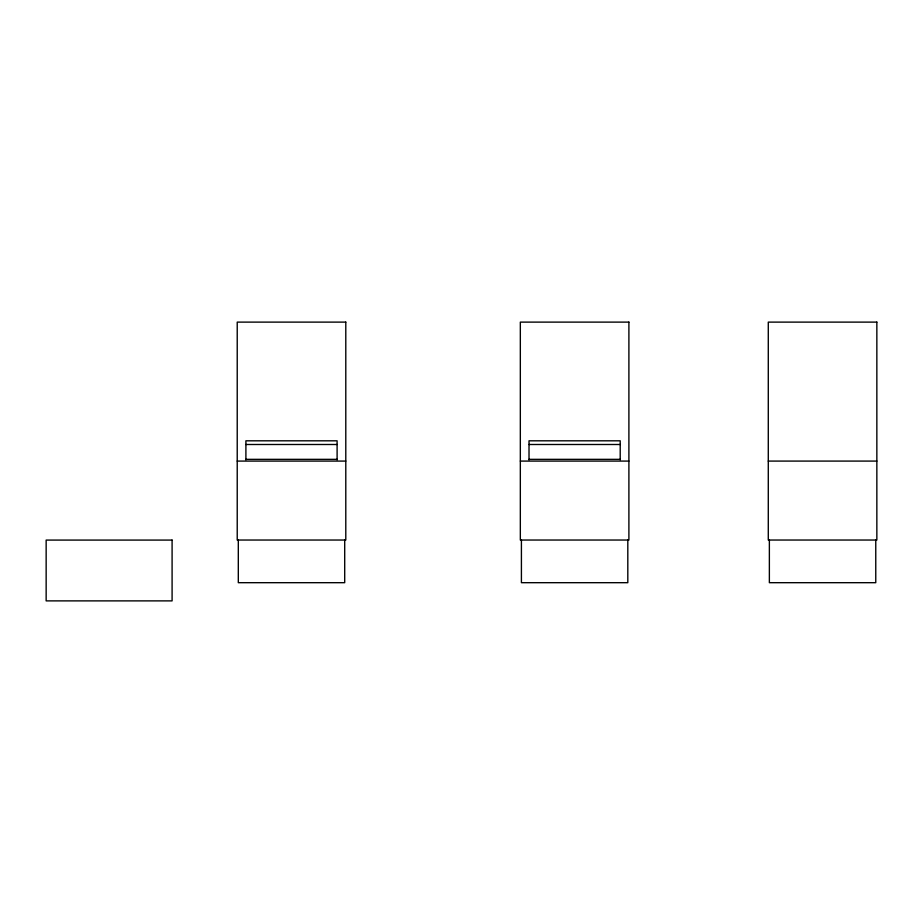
<?xml version="1.0" encoding="UTF-8"?>
<svg xmlns="http://www.w3.org/2000/svg" width="923" height="923" viewBox="0 0 923 923"><rect width="100%" height="100%" fill="white"/><g stroke="black" fill="none" stroke-linecap="round" stroke-linejoin="round"><path stroke-width="1.38" d="M245.899 444.494L337.103 444.494M529.017 444.494L620.21 444.494M245.899 459.342L337.103 459.342M529.017 459.342L620.21 459.342M237.223 461.085L345.79 461.085M520.33 461.085L628.898 461.085M768.282 461.085L876.85 461.085M875.765 540.036L875.765 582.69L769.367 582.69L769.367 540.036M627.813 540.036L627.813 582.69L521.414 582.69L521.414 540.036M620.21 459.862L620.21 440.813L529.017 440.813L529.017 459.862M344.706 540.036L344.706 582.69L238.307 582.69L238.307 540.036M337.103 459.862L337.103 440.813L245.899 440.813L245.899 459.862M345.79 322.115L237.223 322.115L237.223 540.036L345.79 540.036L345.79 322.115M628.898 322.115L520.33 322.115L520.33 540.036L628.898 540.036L628.898 322.115M876.85 322.115L768.282 322.115L768.282 540.036L876.85 540.036L876.85 322.115M172.093 540.082L46.15 540.082L46.15 600.885L172.093 600.885L172.093 540.082"/></g></svg>
